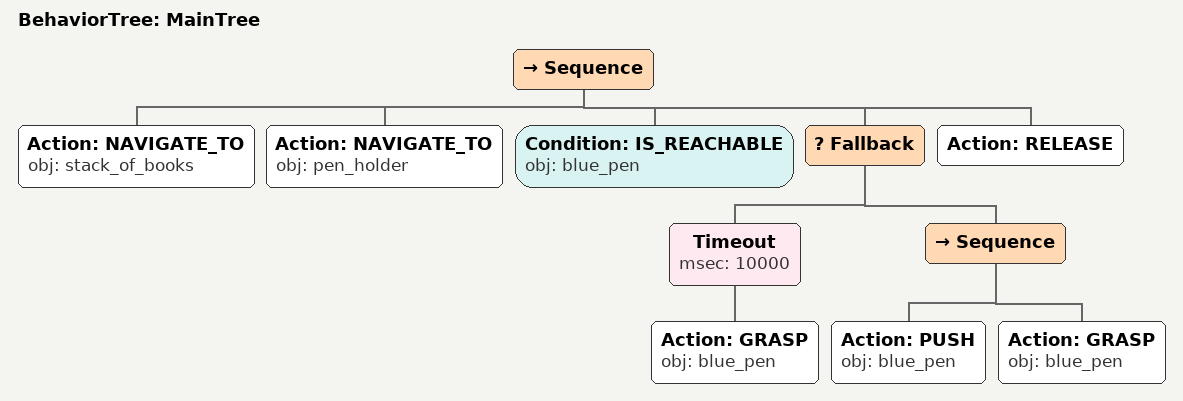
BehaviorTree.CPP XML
<root main_tree_to_execute="MainTree">
  <BehaviorTree ID="MainTree">
    <Sequence>
      <!-- Navigate to stack_of_books -->
      <Action ID="NAVIGATE_TO" obj="stack_of_books" />
      <!-- Navigate to pen_holder -->
      <Action ID="NAVIGATE_TO" obj="pen_holder" />
      <!-- Check blue_pen is reachable before GRASP -->
      <Condition ID="IS_REACHABLE" obj="blue_pen" />
      <!-- Fallback: if GRASP blue_pen fails, try alternative to reposition -->
      <Fallback>
        <!-- Timeout: GRASP blue_pen within 10s -->
        <Timeout msec="10000">
          <!-- Grasp blue_pen -->
          <Action ID="GRASP" obj="blue_pen" />
        </Timeout>
        <Sequence>
          <!-- Push blue_pen forward toward front edge of table -->
          <Action ID="PUSH" obj="blue_pen" />
          <!-- Grasp blue_pen -->
          <Action ID="GRASP" obj="blue_pen" />
        </Sequence>
      </Fallback>
      <!-- Release -->
      <Action ID="RELEASE" />
    </Sequence>
  </BehaviorTree>
</root>
